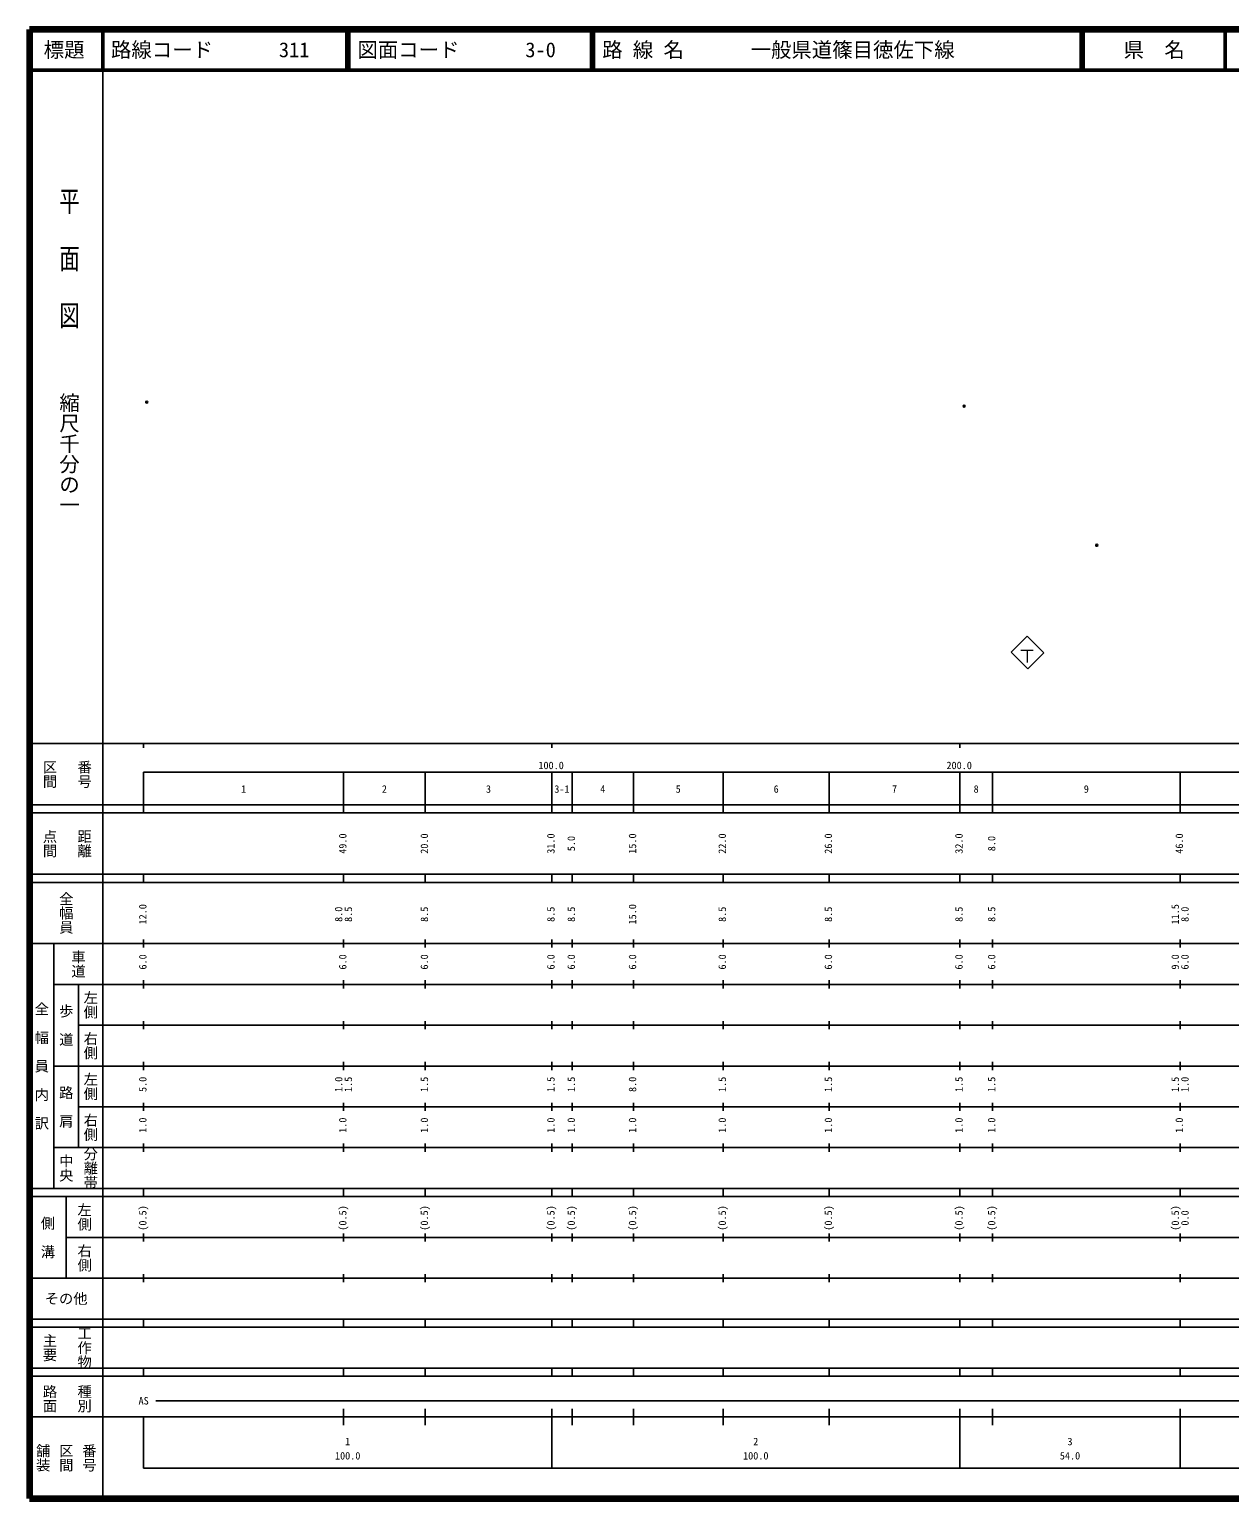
# Model space of a CAD drawing. Units: millimetres on the paper. Extents: x 40 to 680, y 20 to 380.
# Drawn here: x 40 to 334.1, y 20 to 380 of the extents above; entities that cross this region are included whole.
import ezdxf
from ezdxf.enums import TextEntityAlignment as Align

# ---------------------------------------------------------------- set-up
doc = ezdxf.new("R2010")
doc.units = ezdxf.units.MM
doc.header["$PDMODE"] = 32
doc.header["$PDSIZE"] = 0.5
doc.layers.add('M-OTRS', color=6, linetype='Continuous')
doc.layers.add('M-TTL-TXT', color=7, linetype='Continuous')
for name, color, linetype, lineweight in [('M-STR-STRC', 7, 'Continuous', 13), ('M-TTL', 2, 'Continuous', 140), ('M-TTL-BAND', 7, 'Continuous', 25), ('M-TTL-LINE', 7, 'Continuous', 50)]:
    doc.layers.add(name, color=color, linetype=linetype, lineweight=lineweight)
doc.styles.add('@ＭＳ ゴシック', font='')
doc.styles.add('ＭＳ ゴシック', font='')
doc.styles.get('@ＭＳ ゴシック').set_extended_font_data('@MS Gothic')
doc.styles.get('ＭＳ ゴシック').set_extended_font_data('MS Gothic')

msp = doc.modelspace()

# ---------------------------------------------------------------- linework, layer by layer
at = {"layer": 'M-OTRS'}
for p in [(68.746, 288.682), (269.05, 287.682), (301.544, 253.592)]:
    msp.add_point(p, dxfattribs=at)
at = {"layer": 'M-STR-STRC'}
for p, q in [((280.596, 227.39), (284.54, 231.333)), ((284.54, 231.333), (288.607, 227.266)), ((280.596, 227.39), (284.664, 223.322)), ((285.972, 227.816), (282.991, 227.816)), ((284.482, 227.816), (284.482, 224.835)), ((284.664, 223.322), (288.607, 227.266))]:
    msp.add_line(p, q, dxfattribs=at)
at = {"layer": 'M-TTL'}
for p, q in [((40, 380), (40, 20)), ((680, 380), (40, 380)), ((40, 20), (680, 20))]:
    msp.add_line(p, q, dxfattribs=at)
at = {"layer": 'M-TTL-BAND'}
for p, q in [((58, 370), (58, 20)), ((40, 205), (579, 205)), ((68, 205), (68, 204)), ((168, 205), (168, 204)), ((268, 205), (268, 204)), ((68, 198), (579, 198)), ((68, 198), (68, 188)), ((117, 188), (117, 198)), ((137, 188), (137, 198)), ((168, 188), (168, 198)), ((173, 188), (173, 198)), ((188, 188), (188, 198)), ((210, 188), (210, 198)), ((236, 188), (236, 198)), ((268, 188), (268, 198)), ((276, 188), (276, 198)), ((322, 188), (322, 198)), ((40, 190), (579, 190)), ((40, 188), (579, 188)), ((40, 173), (579, 173)), ((68, 171), (68, 173)), ((117, 171), (117, 173)), ((137, 171), (137, 173)), ((168, 171), (168, 173)), ((173, 171), (173, 173)), ((188, 171), (188, 173)), ((210, 171), (210, 173)), ((236, 171), (236, 173)), ((268, 171), (268, 173)), ((276, 171), (276, 173)), ((322, 171), (322, 173)), ((40, 171), (579, 171)), ((40, 156), (579, 156)), ((46, 96), (46, 156)), ((68, 155), (68, 157)), ((117, 155), (117, 157)), ((137, 155), (137, 157)), ((168, 155), (168, 157)), ((173, 155), (173, 157)), ((188, 155), (188, 157)), ((210, 155), (210, 157)), ((236, 155), (236, 157)), ((268, 155), (268, 157)), ((276, 155), (276, 157)), ((322, 155), (322, 157)), ((46, 146), (579, 146)), ((52, 146), (52, 106)), ((68, 145), (68, 147)), ((117, 145), (117, 147)), ((137, 145), (137, 147)), ((168, 145), (168, 147)), ((173, 145), (173, 147)), ((188, 145), (188, 147)), ((210, 145), (210, 147)), ((236, 145), (236, 147)), ((268, 145), (268, 147)), ((276, 145), (276, 147)), ((322, 145), (322, 147)), ((68, 135), (68, 137)), ((117, 135), (117, 137)), ((137, 135), (137, 137)), ((168, 135), (168, 137)), ((173, 135), (173, 137)), ((188, 135), (188, 137)), ((210, 135), (210, 137)), ((236, 135), (236, 137)), ((268, 135), (268, 137)), ((276, 135), (276, 137)), ((322, 135), (322, 137)), ((52, 136), (579, 136)), ((46, 126), (579, 126)), ((68, 125), (68, 127)), ((117, 125), (117, 127)), ((137, 125), (137, 127)), ((168, 125), (168, 127)), ((173, 125), (173, 127)), ((188, 125), (188, 127)), ((210, 125), (210, 127)), ((236, 125), (236, 127)), ((268, 125), (268, 127)), ((276, 125), (276, 127)), ((322, 125), (322, 127)), ((52, 116), (579, 116)), ((68, 115), (68, 117)), ((117, 115), (117, 117)), ((137, 115), (137, 117)), ((168, 115), (168, 117)), ((173, 115), (173, 117)), ((188, 115), (188, 117)), ((210, 115), (210, 117)), ((236, 115), (236, 117)), ((268, 115), (268, 117)), ((276, 115), (276, 117)), ((322, 115), (322, 117)), ((46, 106), (579, 106)), ((68, 105), (68, 107)), ((117, 105), (117, 107)), ((137, 105), (137, 107)), ((168, 105), (168, 107)), ((173, 105), (173, 107)), ((188, 105), (188, 107)), ((210, 105), (210, 107)), ((236, 105), (236, 107)), ((268, 105), (268, 107)), ((276, 105), (276, 107)), ((322, 105), (322, 107)), ((40, 96), (579, 96)), ((40, 94), (579, 94)), ((49, 94), (49, 74)), ((68, 94), (68, 96)), ((117, 94), (117, 96)), ((137, 94), (137, 96)), ((168, 94), (168, 96)), ((173, 94), (173, 96)), ((188, 94), (188, 96)), ((210, 94), (210, 96)), ((236, 94), (236, 96)), ((268, 94), (268, 96)), ((276, 94), (276, 96)), ((322, 94), (322, 96)), ((49, 84), (579, 84)), ((68, 83), (68, 85)), ((117, 83), (117, 85)), ((137, 83), (137, 85)), ((168, 83), (168, 85)), ((173, 83), (173, 85)), ((188, 83), (188, 85)), ((210, 83), (210, 85)), ((236, 83), (236, 85)), ((268, 83), (268, 85)), ((276, 83), (276, 85)), ((322, 83), (322, 85)), ((40, 74), (579, 74)), ((68, 73), (68, 75)), ((117, 73), (117, 75)), ((137, 73), (137, 75)), ((168, 73), (168, 75)), ((173, 73), (173, 75)), ((188, 73), (188, 75)), ((210, 73), (210, 75)), ((236, 73), (236, 75)), ((268, 73), (268, 75)), ((276, 73), (276, 75)), ((322, 73), (322, 75)), ((40, 64), (579, 64)), ((40, 62), (579, 62)), ((68, 62), (68, 64)), ((117, 62), (117, 64)), ((137, 62), (137, 64)), ((168, 62), (168, 64)), ((173, 62), (173, 64)), ((188, 62), (188, 64)), ((210, 62), (210, 64)), ((236, 62), (236, 64)), ((268, 62), (268, 64)), ((276, 62), (276, 64)), ((322, 62), (322, 64)), ((40, 52), (579, 52)), ((68, 50), (68, 52)), ((117, 50), (117, 52)), ((137, 50), (137, 52)), ((168, 50), (168, 52)), ((173, 50), (173, 52)), ((188, 50), (188, 52)), ((210, 50), (210, 52)), ((236, 50), (236, 52)), ((268, 50), (268, 52)), ((276, 50), (276, 52)), ((322, 50), (322, 52)), ((40, 50), (579, 50)), ((71, 44), (565, 44)), ((40, 40), (579, 40)), ((68, 40), (68, 27.5)), ((117, 38), (117, 42)), ((137, 38), (137, 42)), ((168, 27.5), (168, 42)), ((173, 38), (173, 42)), ((188, 38), (188, 42)), ((210, 38), (210, 42)), ((236, 38), (236, 42)), ((268, 27.5), (268, 42)), ((276, 38), (276, 42)), ((322, 27.5), (322, 42)), ((68, 27.5), (579, 27.5))]:
    msp.add_line(p, q, dxfattribs=at)
at = {"layer": 'M-TTL-LINE'}
for p, q in [((58, 380), (58, 370)), ((117.75, 380), (117.75, 370)), ((118.25, 380), (118.25, 370)), ((177.75, 380), (177.75, 370)), ((178.25, 380), (178.25, 370)), ((297.75, 380), (297.75, 370)), ((298.25, 380), (298.25, 370)), ((333, 380), (333, 370)), ((40, 370), (680, 370))]:
    msp.add_line(p, q, dxfattribs=at)

# ---------------------------------------------------------------- texts
at = {"layer": 'M-TTL-BAND', "style": '@ＭＳ ゴシック', "width": 1.4}
msp.add_text('平  面  図', height=3.666, rotation=270, dxfattribs=at).set_placement((49.777, 306.475), align=Align.MIDDLE_RIGHT)
at = {"layer": 'M-TTL-BAND', "style": '@ＭＳ ゴシック'}
msp.add_text('縮尺千分の一', height=3.666, rotation=270, dxfattribs=at).set_placement((49.777, 261.03), align=Align.MIDDLE_RIGHT)
for s, p in [('区間', (45, 197.5)), ('番号', (53.5, 197.5)), ('点間', (45, 180.5)), ('距離', (53.5, 180.5)), ('全幅員', (49, 163.5)), ('車道', (52, 151)), ('左側', (55, 141)), ('全\u3000幅\u3000員\u3000内\u3000訳', (43, 126)), ('歩\u3000道', (49, 136)), ('右側', (55, 131)), ('左側', (55, 121)), ('路\u3000肩', (49, 116)), ('右側', (55, 111)), ('分離帯', (55, 101)), ('中央', (49, 101)), ('左側', (53.5, 89)), ('側\u3000溝', (44.5, 84)), ('右側', (53.5, 79)), ('工作物', (53.5, 57)), ('主要', (45, 57)), ('路面', (45, 44.5)), ('種別', (53.5, 44.5)), ('舗装', (43.333, 30)), ('区間', (49, 30)), ('番号', (54.667, 30))]:
    msp.add_text(s, height=2.566, rotation=270, dxfattribs=at).set_placement(p, align=Align.MIDDLE_CENTER)
at = {"layer": 'M-TTL-BAND', "style": 'ＭＳ ゴシック'}
for s, p in [('100.0', (167.844, 198.195)), ('200.0', (267.844, 198.195)), ('1', (92.5, 192.405)), ('2', (127, 192.405)), ('3', (152.5, 192.405)), ('3-1', (170.5, 192.405)), ('4', (180.5, 192.405)), ('5', (199, 192.405)), ('6', (223, 192.405)), ('7', (252, 192.405)), ('8', (272, 192.405)), ('9', (299, 192.405)), ('AS', (68, 42.5)), ('1', (118, 32.523)), ('2', (218, 32.523)), ('3', (295, 32.523)), ('100.0', (118, 29.033)), ('100.0', (218, 29.033)), ('54.0', (295, 29.033))]:
    msp.add_text(s, height=1.833, dxfattribs=at).set_placement(p, align=Align.BOTTOM_CENTER)
for s, p in [('49.0', (118.244, 180.5)), ('20.0', (138.244, 180.5)), ('31.0', (169.244, 180.5)), ('5.0', (174.244, 180.5)), ('15.0', (189.244, 180.5)), ('22.0', (211.244, 180.5)), ('26.0', (237.244, 180.5)), ('32.0', (269.244, 180.5)), ('8.0', (277.244, 180.5)), ('46.0', (323.244, 180.5)), ('12.0', (69.244, 163.174)), ('8.0', (117.244, 163.174)), ('8.5', (119.614, 163.174)), ('8.5', (138.244, 163.174)), ('8.5', (169.244, 163.174)), ('8.5', (174.244, 163.174)), ('15.0', (189.244, 163.174)), ('8.5', (211.244, 163.174)), ('8.5', (237.244, 163.174)), ('8.5', (269.244, 163.174)), ('8.5', (277.244, 163.174)), ('11.5', (322.244, 163.174)), ('8.0', (324.614, 163.174)), ('6.0', (69.244, 151.5)), ('6.0', (118.244, 151.5)), ('6.0', (138.244, 151.5)), ('6.0', (169.244, 151.5)), ('6.0', (174.244, 151.5)), ('6.0', (189.244, 151.5)), ('6.0', (211.244, 151.5)), ('6.0', (237.244, 151.5)), ('6.0', (269.244, 151.5)), ('6.0', (277.244, 151.5)), ('9.0', (322.244, 151.5)), ('6.0', (324.614, 151.5)), ('5.0', (69.244, 121.5)), ('1.0', (117.244, 121.5)), ('1.5', (119.614, 121.5)), ('1.5', (138.244, 121.5)), ('1.5', (169.244, 121.5)), ('1.5', (174.244, 121.5)), ('8.0', (189.244, 121.5)), ('1.5', (211.244, 121.5)), ('1.5', (237.244, 121.5)), ('1.5', (269.244, 121.5)), ('1.5', (277.244, 121.5)), ('1.5', (322.244, 121.5)), ('1.0', (324.614, 121.5)), ('1.0', (69.244, 111.5)), ('1.0', (118.244, 111.5)), ('1.0', (138.244, 111.5)), ('1.0', (169.244, 111.5)), ('1.0', (174.244, 111.5)), ('1.0', (189.244, 111.5)), ('1.0', (211.244, 111.5)), ('1.0', (237.244, 111.5)), ('1.0', (269.244, 111.5)), ('1.0', (277.244, 111.5)), ('1.0', (323.244, 111.5)), ('(0.5)', (69.244, 88.764)), ('(0.5)', (118.244, 88.764)), ('(0.5)', (138.244, 88.764)), ('(0.5)', (169.244, 88.764)), ('(0.5)', (174.244, 88.764)), ('(0.5)', (189.244, 88.764)), ('(0.5)', (211.244, 88.764)), ('(0.5)', (237.244, 88.764)), ('(0.5)', (269.244, 88.764)), ('(0.5)', (277.244, 88.764)), ('(0.5)', (322.244, 88.764)), ('0.0', (324.614, 88.764))]:
    msp.add_text(s, height=1.833, rotation=90, dxfattribs=at).set_placement(p, align=Align.BOTTOM_CENTER)
msp.add_text('その他', height=2.566, dxfattribs=at).set_placement((49, 69), align=Align.MIDDLE_CENTER)
at = {"layer": 'M-TTL-TXT', "style": 'ＭＳ ゴシック'}
for s, p in [('標題', (48.5, 375)), ('県\u3000名', (315.625, 375))]:
    msp.add_text(s, height=3.666, dxfattribs=at).set_placement(p, align=Align.MIDDLE_CENTER)
for s, p in [('路線コード', (60, 375)), ('311', (101.142, 375)), ('図面コード', (120.38, 375)), ('3-0', (161.521, 375)), ('路 線 名', (180.38, 375)), ('一般県道篠目徳佐下線', (216.734, 375))]:
    msp.add_text(s, height=3.666, dxfattribs=at).set_placement(p, align=Align.MIDDLE_LEFT)

doc.saveas('drawing.dxf')
